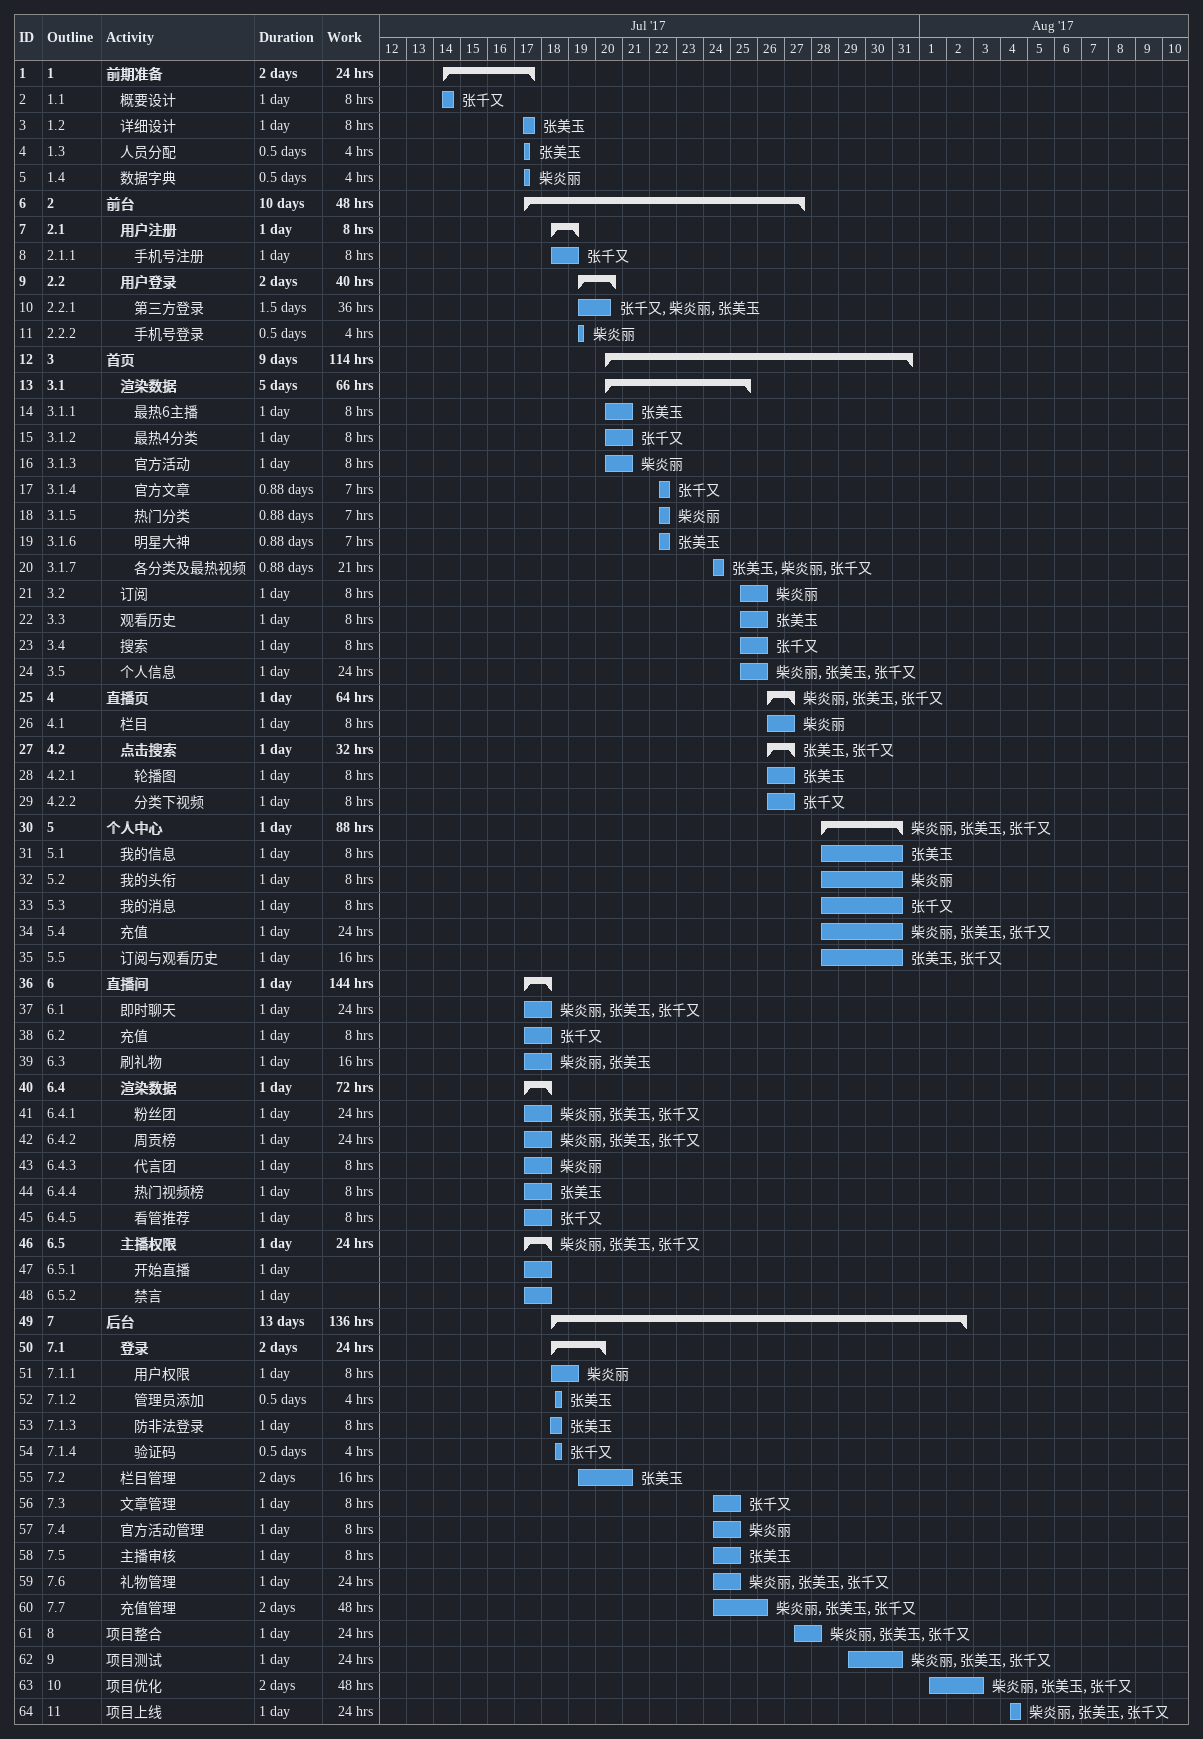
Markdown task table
| ID | WBS | Task | Duration | Start | Finish | Resources | Work (h) |
|---|---|---|---|---|---|---|---|
| 1 | 1 | **前期准备** | 2d | 2017-07-14 | 2017-07-17 |  | 24 |
| 2 | 1.1 | 概要设计 | 1d | 2017-07-14 | 2017-07-14 | 张千又 | 8 |
| 3 | 1.2 | 详细设计 | 1d | 2017-07-17 | 2017-07-17 | 张美玉 | 8 |
| 4 | 1.3 | 人员分配 | 0.5d | 2017-07-17 | 2017-07-17 | 张美玉 | 4 |
| 5 | 1.4 | 数据字典 | 0.5d | 2017-07-17 | 2017-07-17 | 柴炎丽 | 4 |
| 6 | 2 | **前台** | 10d | 2017-07-17 | 2017-07-27 |  | 48 |
| 7 | 2.1 | **用户注册** | 1d | 2017-07-18 | 2017-07-19 |  | 8 |
| 8 | 2.1.1 | 手机号注册 | 1d | 2017-07-18 | 2017-07-19 | 张千又 | 8 |
| 9 | 2.2 | **用户登录** | 2d | 2017-07-19 | 2017-07-20 |  | 40 |
| 10 | 2.2.1 | 第三方登录 | 1.5d | 2017-07-19 | 2017-07-20 | 张千又, 柴炎丽, 张美玉 | 36 |
| 11 | 2.2.2 | 手机号登录 | 0.5d | 2017-07-19 | 2017-07-19 | 柴炎丽 | 4 |
| 12 | 3 | **首页** | 9d | 2017-07-20 | 2017-07-31 |  | 114 |
| 13 | 3.1 | **渲染数据** | 5d | 2017-07-20 | 2017-07-25 |  | 66 |
| 14 | 3.1.1 | 最热6主播 | 1d | 2017-07-20 | 2017-07-21 | 张美玉 | 8 |
| 15 | 3.1.2 | 最热4分类 | 1d | 2017-07-20 | 2017-07-21 | 张千又 | 8 |
| 16 | 3.1.3 | 官方活动 | 1d | 2017-07-20 | 2017-07-21 | 柴炎丽 | 8 |
| 17 | 3.1.4 | 官方文章 | 0.88d | 2017-07-22 | 2017-07-22 | 张千又 | 7 |
| 18 | 3.1.5 | 热门分类 | 0.88d | 2017-07-22 | 2017-07-22 | 柴炎丽 | 7 |
| 19 | 3.1.6 | 明星大神 | 0.88d | 2017-07-22 | 2017-07-22 | 张美玉 | 7 |
| 20 | 3.1.7 | 各分类及最热视频 | 0.88d | 2017-07-24 | 2017-07-24 | 张美玉, 柴炎丽, 张千又 | 21 |
| 21 | 3.2 | 订阅 | 1d | 2017-07-25 | 2017-07-26 | 柴炎丽 | 8 |
| 22 | 3.3 | 观看历史 | 1d | 2017-07-25 | 2017-07-26 | 张美玉 | 8 |
| 23 | 3.4 | 搜索 | 1d | 2017-07-25 | 2017-07-26 | 张千又 | 8 |
| 24 | 3.5 | 个人信息 | 1d | 2017-07-25 | 2017-07-26 | 柴炎丽, 张美玉, 张千又 | 24 |
| 25 | 4 | **直播页** | 1d | 2017-07-26 | 2017-07-27 | 柴炎丽, 张美玉, 张千又 | 64 |
| 26 | 4.1 | 栏目 | 1d | 2017-07-26 | 2017-07-27 | 柴炎丽 | 8 |
| 27 | 4.2 | **点击搜索** | 1d | 2017-07-26 | 2017-07-27 | 张美玉, 张千又 | 32 |
| 28 | 4.2.1 | 轮播图 | 1d | 2017-07-26 | 2017-07-27 | 张美玉 | 8 |
| 29 | 4.2.2 | 分类下视频 | 1d | 2017-07-26 | 2017-07-27 | 张千又 | 8 |
| 30 | 5 | **个人中心** | 1d | 2017-07-28 | 2017-07-31 | 柴炎丽, 张美玉, 张千又 | 88 |
| 31 | 5.1 | 我的信息 | 1d | 2017-07-28 | 2017-07-31 | 张美玉 | 8 |
| 32 | 5.2 | 我的头衔 | 1d | 2017-07-28 | 2017-07-31 | 柴炎丽 | 8 |
| 33 | 5.3 | 我的消息 | 1d | 2017-07-28 | 2017-07-31 | 张千又 | 8 |
| 34 | 5.4 | 充值 | 1d | 2017-07-28 | 2017-07-31 | 柴炎丽, 张美玉, 张千又 | 24 |
| 35 | 5.5 | 订阅与观看历史 | 1d | 2017-07-28 | 2017-07-31 | 张美玉, 张千又 | 16 |
| 36 | 6 | **直播间** | 1d | 2017-07-17 | 2017-07-18 |  | 144 |
| 37 | 6.1 | 即时聊天 | 1d | 2017-07-17 | 2017-07-18 | 柴炎丽, 张美玉, 张千又 | 24 |
| 38 | 6.2 | 充值 | 1d | 2017-07-17 | 2017-07-18 | 张千又 | 8 |
| 39 | 6.3 | 刷礼物 | 1d | 2017-07-17 | 2017-07-18 | 柴炎丽, 张美玉 | 16 |
| 40 | 6.4 | **渲染数据** | 1d | 2017-07-17 | 2017-07-18 |  | 72 |
| 41 | 6.4.1 | 粉丝团 | 1d | 2017-07-17 | 2017-07-18 | 柴炎丽, 张美玉, 张千又 | 24 |
| 42 | 6.4.2 | 周贡榜 | 1d | 2017-07-17 | 2017-07-18 | 柴炎丽, 张美玉, 张千又 | 24 |
| 43 | 6.4.3 | 代言团 | 1d | 2017-07-17 | 2017-07-18 | 柴炎丽 | 8 |
| 44 | 6.4.4 | 热门视频榜 | 1d | 2017-07-17 | 2017-07-18 | 张美玉 | 8 |
| 45 | 6.4.5 | 看管推荐 | 1d | 2017-07-17 | 2017-07-18 | 张千又 | 8 |
| 46 | 6.5 | **主播权限** | 1d | 2017-07-17 | 2017-07-18 | 柴炎丽, 张美玉, 张千又 | 24 |
| 47 | 6.5.1 | 开始直播 | 1d | 2017-07-17 | 2017-07-18 |  |  |
| 48 | 6.5.2 | 禁言 | 1d | 2017-07-17 | 2017-07-18 |  |  |
| 49 | 7 | **后台** | 13d | 2017-07-18 | 2017-08-02 |  | 136 |
| 50 | 7.1 | **登录** | 2d | 2017-07-18 | 2017-07-20 |  | 24 |
| 51 | 7.1.1 | 用户权限 | 1d | 2017-07-18 | 2017-07-19 | 柴炎丽 | 8 |
| 52 | 7.1.2 | 管理员添加 | 0.5d | 2017-07-18 | 2017-07-18 | 张美玉 | 4 |
| 53 | 7.1.3 | 防非法登录 | 1d | 2017-07-18 | 2017-07-18 | 张美玉 | 8 |
| 54 | 7.1.4 | 验证码 | 0.5d | 2017-07-18 | 2017-07-18 | 张千又 | 4 |
| 55 | 7.2 | 栏目管理 | 2d | 2017-07-19 | 2017-07-21 | 张美玉 | 16 |
| 56 | 7.3 | 文章管理 | 1d | 2017-07-24 | 2017-07-25 | 张千又 | 8 |
| 57 | 7.4 | 官方活动管理 | 1d | 2017-07-24 | 2017-07-25 | 柴炎丽 | 8 |
| 58 | 7.5 | 主播审核 | 1d | 2017-07-24 | 2017-07-25 | 张美玉 | 8 |
| 59 | 7.6 | 礼物管理 | 1d | 2017-07-24 | 2017-07-25 | 柴炎丽, 张美玉, 张千又 | 24 |
| 60 | 7.7 | 充值管理 | 2d | 2017-07-24 | 2017-07-26 | 柴炎丽, 张美玉, 张千又 | 48 |
| 61 | 8 | 项目整合 | 1d | 2017-07-27 | 2017-07-28 | 柴炎丽, 张美玉, 张千又 | 24 |
| 62 | 9 | 项目测试 | 1d | 2017-07-29 | 2017-07-31 | 柴炎丽, 张美玉, 张千又 | 24 |
| 63 | 10 | 项目优化 | 2d | 2017-08-01 | 2017-08-03 | 柴炎丽, 张美玉, 张千又 | 48 |
| 64 | 11 | 项目上线 | 1d | 2017-08-04 | 2017-08-04 | 柴炎丽, 张美玉, 张千又 | 24 |
